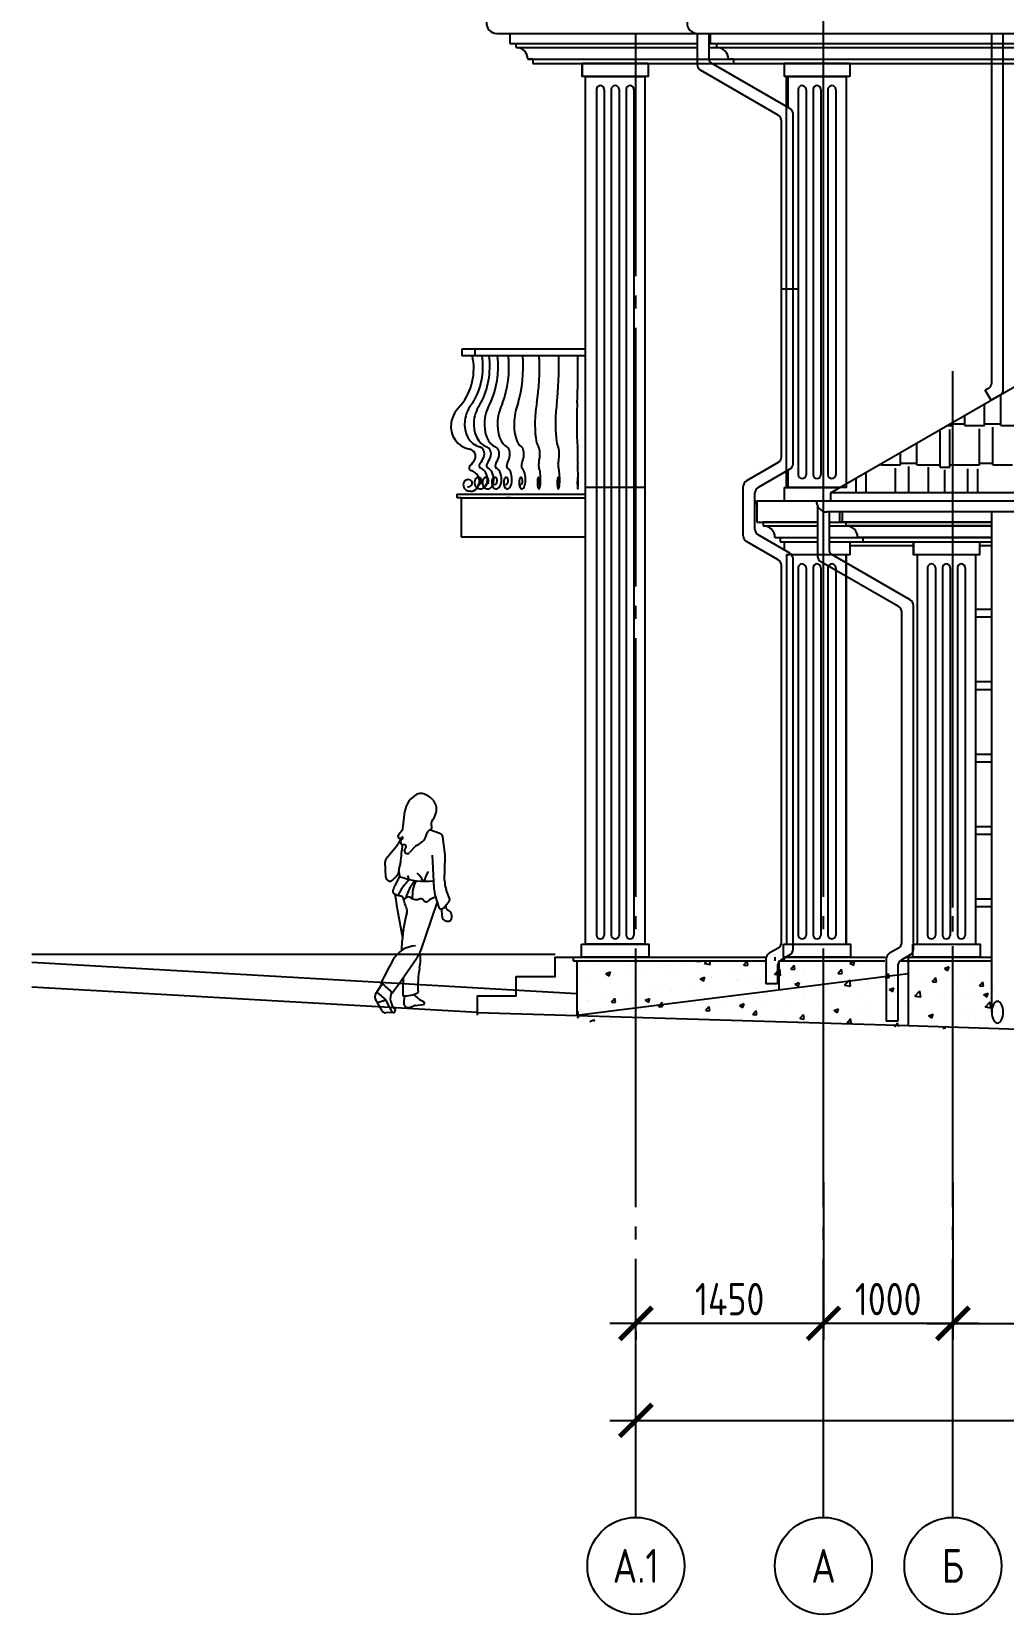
# Model space of a CAD drawing. Extents: x -133165 to 20117, y 15722 to 63536.
# Drawn here: x -14127 to -6618, y 43231 to 55471 of the extents above; entities that cross this region are included whole.
import ezdxf
from ezdxf.enums import TextEntityAlignment as Align

# ---------------------------------------------------------------- set-up
doc = ezdxf.new("R2010")
doc.units = 0
doc.header["$PDMODE"] = 3
doc.linetypes.add('GOST2_303_5', pattern=[24, 20, -1.5, 1, -1.5])
doc.layers.get('0').update_dxf_attribs({"linetype": 'CONTINUOUS'})
doc.layers.get('DEFPOINTS').update_dxf_attribs({"color": 41, "linetype": 'CONTINUOUS'})
for name, color, linetype in [('AXIS', 7, 'GOST2_303_5'), ('DIM', 250, 'CONTINUOUS'), ('WALL', 5, 'CONTINUOUS')]:
    doc.layers.add(name, color=color, linetype=linetype)
doc.styles.add('GOST_2_304', font='CS_Gost2304.shx')
doc.dimstyles.new('SPDS', dxfattribs={"dimscale": 50, "dimtxt": 2.5, "dimasz": 2.5, "dimexe": 1.25, "dimexo": 0.625, "dimtad": 1, "dimdec": 0, "dimrnd": 0.001, "dimdsep": 46, "dimtxsty": 'GOST_2_304', "dimblk": 'ARCHTICK', "dimcen": 2.5, "dimdle": 2, "dimadec": 4, "dimazin": 0, "dimtfac": 0.75, "dimtdec": 0, "dimtmove": 0, "dimatfit": 3, "dimfxl": 1, "dimtolj": 1, "dimarcsym": 0})

# ---------------------------------------------------------------- blocks, each defined once
blk = doc.blocks.new('INSAN06')
for p, q in [((7.46577, 141.95952), (9.21213, 155.65716)), ((6.43005, 135.31293), (3.67983, 130.21479)), ((6.82371, 140.5269), (4.16799, 137.47266)), ((28.84302, 141.45732), (36.05796, 138.88152)), ((40.2516, 122.1048), (38.51307, 135.82701)), ((-5.18427, 119.2185), (2.59929, 128.61261)), ((17.21331, 128.5308), (12.69162, 123.71346)), ((-5.49045, 104.64201), (-6.04962, 116.63028)), ((30.33045, 121.88097), (31.66614, 96.38055)), ((39.90627, 102.0789), (40.35069, 120.15324)), ((5.09652, 105.27219), (1.48959, 98.32509)), ((24.19848, 86.3001), (23.08689, 87.43329)), ((32.82849, 89.5563), (35.0433, 81.9909)), ((39.18321, 81.14067), (43.41681, 86.27094)), ((43.75809, 88.38369), (41.09373, 95.26194)), ((37.37124, 80.27154), (37.73304, 74.9817)), ((6.86043, 48.19608), (7.14285, 55.57275)), ((-13.47813, 14.23737), (-8.44317, 22.33521)), ((-12.41271, 15.95079), (-6.73866, 10.9431)), ((8.63703, 12.8547), (8.30169, 7.48008)), ((-8.45181, 1.35567), (-13.55967, 10.4112)), ((0, 0), (-5.80824, -0.14445)), ((-0.50328, -0.01242), (-4.74741, 8.36757)), ((12.77964, 4.05621), (16.6941, 5.38623)), ((17.26947, 5.51637), (23.24187, 6.21486))]:
    blk.add_line(p, q)
for centre, radius, start, end in [((26.34849, 153.47232), 17.27485, 117.0545, 172.7336), ((21.30894, 163.33974), 6.19489, 78.33672, 117.0545), ((19.58337, 154.98162), 14.7291, 22.51865, 78.33672), ((28.2636, 158.58045), 5.33274, 3.27093, 22.51865), ((33.09255, 146.15154), 3.57885, 141.8182, 205.096), ((18.03141, 157.99563), 15.58156, 321.8182, 3.27093), ((5.34924, 136.44558), 1.56554, 138.9908, 318.54), ((6.97032, 135.0135), 0.5977, 291.5383, 138.54), ((4.78278, 142.30188), 2.70478, 318.9908, 352.7336), ((12.68784, 142.22034), 14.09915, 293.3359, 347.1391), ((29.36277, 138.41334), 3.00478, 108.5349, 167.1391), ((27.62667, 143.59167), 2.45673, 288.535, 25.09605), ((34.79949, 135.3564), 3.74306, 7.221072, 70.35394), ((-4.96098, 134.87661), 9.81815, 320.3568, 331.6536), ((8.04897, 132.28029), 2.34044, 111.5383, 274.994), ((111.05478, 110.71674), 105.4168, 169.4458, 177.1086), ((8.39943, 128.26917), 1.68594, 311.2695, 94.99396), ((11.02194, 125.28081), 2.28999, 131.2695, 316.8126), ((19.53315, 126.35298), 3.18185, 113.3359, 136.8126), ((-2.27313, 116.80632), 3.78061, 140.3568, 182.67), ((15.97455, 110.16594), 11.40646, 157.5563, 184.1395), ((1.2096, 116.2647), 4.56852, 337.5563, 357.1086), ((27.37071, 120.47238), 12.98391, 358.5915, 7.221072), ((-2.37492, 104.78727), 3.11913, 182.67, 311.3848), ((-16.18731, 120.46266), 24.0118, 311.3848, 328.2016), ((18.92673, 89.27199), 19.64726, 152.5623, 165.8775), ((40.18356, 73.4103), 40.25446, 132.807, 154.587), ((2.04687, 109.15776), 2.55764, 328.2016, 4.13948), ((18.61893, 109.07217), 14.04642, 181.2101, 195.6962), ((24.95394, 157.1319), 55.53155, 249.0476, 276.638), ((42.25932, 80.24292), 33.40019, 138.9795, 165.0138), ((55.79631, 117.65088), 46.00279, 194.476, 198.446), ((37.62396, 90.59148), 22.72678, 149.756, 186.339), ((-0.20628, 89.19666), 26.557, 27.90657, 45.01188), ((55.45476, 93.57336), 32.3447, 150.9696, 165.6194), ((57.57183, 101.64447), 17.67056, 178.5915, 201.1734), ((1.62621, 93.62466), 1.80749, 165.8775, 238.6287), ((7.68069, 103.55445), 13.4375, 238.6287, 261.777), ((678.0699, 190.59786), 683.79849, 188.3211, 191.1937), ((5.41728, 87.89337), 2.3865, 26.89006, 81.77706), ((8.75745, 89.58708), 1.35848, 206.8901, 315.6851), ((-4253.20497, -1347.65419), 4496.5476, 18.51152, 18.62803), ((11.90106, 86.51772), 3.03512, 50.77058, 135.6851), ((17.97471, 93.95649), 6.56824, 230.7706, 293.3394), ((21.47283, 85.84947), 2.26135, 44.45366, 113.3394), ((25.6284, 87.70275), 2.00306, 224.4537, 311.4645), ((35.19288, 76.87845), 12.44158, 100.3584, 131.4645), ((61.46982, 97.94169), 29.84453, 182.9982, 196.324), ((41.78358, 87.61878), 2.11767, 320.4703, 21.17346), ((99.50985, 51.22008), 92.46884, 163.7284, 177.397), ((6.16869, 78.4647), 4.76703, 343.7284, 18.51152), ((-9736.79427, 3428.5842), 10327.257, 340.8954, 341.1088), ((37.33857, 82.66293), 2.39185, 196.324, 320.4703), ((42.42078, 75.30246), 4.69856, 183.9145, 281.3575), ((44.388, 82.38888), 3.74052, 171.0632, 243.0596), ((40.29642, 74.33775), 5.29076, 333.8101, 63.05956), ((42.86871, 73.07253), 2.42418, 281.3575, 333.8101), ((18.42237, 30.71979), 20.9547, 92.77408, 150.5509), ((-14.2803, 56.39355), 21.43894, 357.397, 357.8062), ((297.14877, -126.64917), 341.03781, 150.5509, 153.9804), ((-3179.87451, 2278.4571), 3902.6097, 324.553, 325.0337), ((-3.88179, 57.38958), 27.0361, 325.0337, 340.8954), ((-12.56067, 41.18877), 33.75991, 348.8631, 8.806845), ((120.82635, 16.65117), 113.24502, 174.5497, 181.9177), ((91.82025, 20.64042), 72.62438, 168.8631, 184.0751), ((-10.29051, 12.2553), 3.75371, 148.1282, 209.4266), ((-35.37513, -14.87403), 45.93321, 40.80082, 55.44688), ((8.88327, 11.11455), 10.99386, 155.2937, 226.0119), ((8.30601, 37.50705), 24.65442, 268.4632, 296.6891), ((30.79188, 25.64487), 18.58693, 218.2149, 247.1341), ((5.97483, -46.54908), 57.10889, 101.466, 108.3509), ((-5.88168, 2.80557), 2.95088, 209.4266, 271.4258), ((-12.45861, 4.46202), 8.64387, 26.86026, 48.56757), ((-0.04671, 1.86354), 1.86397, 271.4258, 46.01191), ((11.68803, 7.26867), 3.39294, 176.4305, 288.7684), ((17.59482, 2.73537), 2.79986, 96.67241, 108.7685), ((23.10201, 7.40988), 1.20314, 276.6724, 67.1341)]:
    blk.add_arc(centre, radius, start, end)
blk = doc.blocks.new('_ARCHTICK')
at = {"color": 0, "linetype": 'BYBLOCK', "const_width": 0.15}
blk.add_lwpolyline([(-0.5, -0.5), (0.5, 0.5)], dxfattribs=at)
blk = doc.blocks.new('*D30')
at = {"layer": 'DEFPOINTS', "color": 0, "ltscale": 10}
for p in [(-7008, 46636), (-4128, 45481), (-4128, 45481)]:
    blk.add_point(p, dxfattribs=at)
at = {"layer": 'DIM', "color": 0, "ltscale": 10}
for p, q in [((-7008, 46573), (-7008, 45356)), ((-7208, 45481), (-3928, 45481)), ((-4128, 45419), (-4128, 45356))]:
    blk.add_line(p, q, dxfattribs=at)
at = {"layer": 'DIM', "color": 0, "ltscale": 10, "xscale": 250, "yscale": 250, "zscale": 250, "rotation": 180}
blk.add_blockref('_ARCHTICK', (-7008, 45481), dxfattribs=at)
at = {"layer": 'DIM', "color": 0, "ltscale": 10, "xscale": 250, "yscale": 250, "zscale": 250}
blk.add_blockref('_ARCHTICK', (-4128, 45481), dxfattribs=at)
at = {"layer": 'DIM', "color": 0, "ltscale": 10, "insert": (-5568, 45669), "char_height": 250, "attachment_point": 5, "style": 'GOST_2_304'}
blk.add_mtext('\\A1;2880', dxfattribs=at)
blk = doc.blocks.new('*X64')
at = {"linetype": 'CONTINUOUS', "ltscale": 10}
for p, q in [((-8260, 48220), (-8236, 48249)), ((-8228, 48220), (-8234, 48252)), ((-8063, 48282), (-8063, 48282)), ((-7909, 48234), (-7909, 48234)), ((-7887, 48239), (-7887, 48239)), ((-7803, 48268), (-7768, 48282)), ((-7803, 48268), (-7777, 48251)), ((-7777, 48250), (-7767, 48281)), ((-7716, 48259), (-7716, 48259)), ((-7630, 48271), (-7630, 48271)), ((-7349, 48272), (-7349, 48272)), ((-7073, 48227), (-7038, 48241)), ((-7073, 48227), (-7047, 48210)), ((-7047, 48210), (-7037, 48240)), ((-8353, 48215), (-8346, 48222)), ((-8353, 48176), (-8341, 48174)), ((-8341, 48173), (-8346, 48222)), ((-8327, 48134), (-8327, 48134)), ((-8259, 48220), (-8229, 48217)), ((-8238, 48120), (-8238, 48120)), ((-8230, 48104), (-8195, 48118)), ((-8230, 48104), (-8204, 48087)), ((-8204, 48087), (-8194, 48117)), ((-8163, 48191), (-8163, 48191)), ((-8148, 48203), (-8148, 48203)), ((-8056, 48123), (-8056, 48123)), ((-8036, 48217), (-8036, 48217)), ((-7941, 48171), (-7941, 48171)), ((-7896, 48188), (-7871, 48217)), ((-7895, 48188), (-7864, 48185)), ((-7892, 48179), (-7892, 48179)), ((-7863, 48188), (-7869, 48220)), ((-7844, 48096), (-7804, 48137)), ((-7798, 48089), (-7804, 48137)), ((-7785, 48111), (-7785, 48111)), ((-7645, 48221), (-7645, 48221)), ((-7621, 48168), (-7621, 48168)), ((-7532, 48156), (-7507, 48185)), ((-7530, 48156), (-7500, 48153)), ((-7499, 48156), (-7505, 48188)), ((-7402, 48118), (-7402, 48118)), ((-7372, 48140), (-7372, 48140)), ((-7350, 48156), (-7350, 48156)), ((-7210, 48143), (-7210, 48143)), ((-7167, 48124), (-7143, 48153)), ((-7166, 48124), (-7135, 48121)), ((-7135, 48124), (-7141, 48156)), ((-7112, 48176), (-7112, 48176)), ((-7078, 48145), (-7078, 48145)), ((-6889, 48186), (-6889, 48186)), ((-6859, 48145), (-6859, 48145)), ((-6855, 48209), (-6855, 48209)), ((-6807, 48133), (-6807, 48133)), ((-6803, 48092), (-6778, 48121)), ((-6770, 48092), (-6776, 48124)), ((-6762, 48202), (-6762, 48202)), ((-8169, 48017), (-8169, 48017)), ((-8154, 48034), (-8154, 48034)), ((-8042, 48034), (-8042, 48034)), ((-7893, 48070), (-7893, 48070)), ((-7850, 48059), (-7850, 48059)), ((-7844, 48097), (-7798, 48090)), ((-7747, 47993), (-7747, 47993)), ((-7636, 48102), (-7636, 48102)), ((-7529, 48101), (-7529, 48101)), ((-7514, 48100), (-7514, 48100)), ((-7500, 48063), (-7465, 48077)), ((-7499, 48063), (-7474, 48046)), ((-7474, 48046), (-7464, 48077)), ((-7451, 48044), (-7451, 48044)), ((-7301, 48012), (-7262, 48053)), ((-7301, 48013), (-7256, 48006)), ((-7256, 48005), (-7262, 48053)), ((-7242, 48088), (-7242, 48088)), ((-7155, 48094), (-7155, 48094)), ((-7118, 48007), (-7118, 48007)), ((-7022, 47985), (-7022, 47985)), ((-6971, 48077), (-6971, 48077)), ((-6895, 48002), (-6895, 48002)), ((-6861, 48039), (-6861, 48039)), ((-6801, 48092), (-6771, 48090)), ((-6770, 48023), (-6735, 48036)), ((-6769, 48022), (-6744, 48005)), ((-6744, 48005), (-6734, 48036)), ((-6703, 48027), (-6703, 48027)), ((-6700, 48065), (-6700, 48065)), ((-8340, 47891), (-8340, 47891)), ((-8264, 47933), (-8264, 47933)), ((-8190, 47838), (-8165, 47867)), ((-8157, 47838), (-8163, 47870)), ((-8160, 47865), (-8160, 47865)), ((-8044, 47942), (-8044, 47942)), ((-7993, 47921), (-7993, 47921)), ((-7984, 47859), (-7984, 47859)), ((-7927, 47900), (-7891, 47913)), ((-7926, 47899), (-7901, 47882)), ((-7901, 47882), (-7891, 47913)), ((-7899, 47901), (-7899, 47901)), ((-7722, 47910), (-7722, 47910)), ((-7663, 47901), (-7663, 47901)), ((-7642, 47933), (-7642, 47933)), ((-7536, 47918), (-7536, 47918)), ((-7451, 47898), (-7451, 47898)), ((-7379, 47971), (-7379, 47971)), ((-7343, 47943), (-7343, 47943)), ((-7197, 47859), (-7161, 47873)), ((-7196, 47859), (-7171, 47842)), ((-7179, 47887), (-7179, 47887)), ((-7171, 47841), (-7161, 47872)), ((-6908, 47875), (-6908, 47875)), ((-6867, 47870), (-6867, 47870)), ((-6759, 47928), (-6720, 47969)), ((-6759, 47929), (-6714, 47922)), ((-6714, 47921), (-6720, 47969)), ((-6637, 47864), (-6637, 47864)), ((-8303, 47817), (-8303, 47817)), ((-8188, 47838), (-8158, 47835)), ((-8176, 47833), (-8176, 47833)), ((-7825, 47806), (-7801, 47835)), ((-7824, 47806), (-7794, 47803)), ((-7793, 47806), (-7799, 47838)), ((-7460, 47775), (-7437, 47803)), ((-7429, 47774), (-7435, 47806)), ((-7385, 47802), (-7385, 47802)), ((-7176, 47791), (-7176, 47791)), ((-7156, 47785), (-7156, 47785)), ((-7124, 47838), (-7124, 47838)), ((-7083, 47758), (-7072, 47771)), ((-7067, 47758), (-7070, 47774)), ((-7029, 47802), (-7029, 47802)), ((-6880, 47842), (-6880, 47842)), ((-6836, 47827), (-6836, 47827)), ((-6706, 47742), (-6706, 47742))]:
    blk.add_line(p, q, dxfattribs=at)
blk = doc.blocks.new('*X65')
at = {"linetype": 'CONTINUOUS', "ltscale": 10}
for p, q in [((-9820, 48280), (-9820, 48280)), ((-9790, 48260), (-9790, 48260)), ((-9519, 48248), (-9519, 48248)), ((-9248, 48237), (-9248, 48237)), ((-9186, 48228), (-9186, 48228)), ((-9183, 48249), (-9183, 48249)), ((-9056, 48266), (-9056, 48266)), ((-8989, 48284), (-8988, 48285)), ((-8988, 48283), (-8957, 48281)), ((-8957, 48284), (-8957, 48285)), ((-8928, 48264), (-8908, 48285)), ((-8928, 48265), (-8883, 48258)), ((-8923, 48266), (-8923, 48266)), ((-8883, 48257), (-8886, 48285)), ((-8625, 48252), (-8600, 48281)), ((-8623, 48252), (-8593, 48249)), ((-8592, 48252), (-8598, 48284)), ((-8359, 48231), (-8359, 48231)), ((-9823, 48165), (-9823, 48165)), ((-9704, 48159), (-9704, 48159)), ((-9696, 48181), (-9696, 48181)), ((-9690, 48186), (-9655, 48199)), ((-9690, 48185), (-9664, 48168)), ((-9683, 48191), (-9683, 48191)), ((-9664, 48168), (-9654, 48199)), ((-9504, 48207), (-9504, 48207)), ((-9443, 48195), (-9443, 48195)), ((-9412, 48180), (-9412, 48180)), ((-9141, 48168), (-9141, 48168)), ((-8977, 48225), (-8977, 48225)), ((-8960, 48145), (-8925, 48158)), ((-8960, 48145), (-8934, 48128)), ((-8952, 48130), (-8952, 48130)), ((-8934, 48127), (-8924, 48158)), ((-8870, 48157), (-8870, 48157)), ((-8705, 48214), (-8705, 48214)), ((-8676, 48133), (-8676, 48133)), ((-8668, 48132), (-8668, 48132)), ((-8656, 48180), (-8656, 48180)), ((-8598, 48145), (-8598, 48145)), ((-8549, 48150), (-8549, 48150)), ((-8434, 48202), (-8434, 48202)), ((-8411, 48165), (-8411, 48165)), ((-8386, 48180), (-8353, 48215)), ((-8386, 48181), (-8353, 48176)), ((-8357, 48175), (-8357, 48175)), ((-9891, 48001), (-9891, 48001)), ((-9830, 47981), (-9830, 47981)), ((-9710, 47990), (-9710, 47990)), ((-9647, 47965), (-9623, 47994)), ((-9637, 48006), (-9637, 48006)), ((-9615, 47965), (-9621, 47997)), ((-9620, 47990), (-9620, 47990)), ((-9544, 48028), (-9544, 48028)), ((-9449, 48026), (-9449, 48026)), ((-9387, 47981), (-9352, 47995)), ((-9386, 47981), (-9361, 47964)), ((-9361, 47963), (-9351, 47994)), ((-9317, 48049), (-9317, 48049)), ((-9248, 48079), (-9248, 48079)), ((-9193, 48059), (-9193, 48059)), ((-9189, 48065), (-9189, 48065)), ((-8997, 48091), (-8997, 48091)), ((-8929, 48097), (-8929, 48097)), ((-8830, 48018), (-8830, 48018)), ((-8534, 48069), (-8534, 48069)), ((-8418, 47996), (-8418, 47996)), ((-9913, 47887), (-9905, 47895)), ((-9900, 47847), (-9905, 47895)), ((-9841, 47977), (-9841, 47977)), ((-9719, 47865), (-9719, 47865)), ((-9646, 47965), (-9616, 47962)), ((-9423, 47916), (-9423, 47916)), ((-9349, 47978), (-9349, 47978)), ((-9323, 47865), (-9323, 47865)), ((-9283, 47933), (-9258, 47962)), ((-9282, 47933), (-9251, 47931)), ((-9250, 47933), (-9256, 47965)), ((-9199, 47889), (-9199, 47889)), ((-9131, 47890), (-9131, 47890)), ((-9126, 47967), (-9126, 47967)), ((-9078, 47967), (-9078, 47967)), ((-8935, 47927), (-8935, 47927)), ((-8919, 47901), (-8894, 47931)), ((-8917, 47901), (-8887, 47899)), ((-8886, 47902), (-8892, 47933)), ((-8810, 47933), (-8810, 47933)), ((-8807, 47955), (-8807, 47955)), ((-8683, 47949), (-8683, 47949)), ((-8674, 47963), (-8674, 47963)), ((-8657, 47940), (-8622, 47954)), ((-8656, 47940), (-8631, 47923)), ((-8631, 47923), (-8621, 47953)), ((-8554, 47870), (-8530, 47899)), ((-8553, 47869), (-8522, 47867)), ((-8535, 47944), (-8535, 47944)), ((-8522, 47870), (-8528, 47902)), ((-8490, 47975), (-8490, 47975)), ((-9913, 47849), (-9900, 47847)), ((-9814, 47817), (-9778, 47831)), ((-9813, 47817), (-9810, 47815)), ((-9783, 47815), (-9778, 47830)), ((-9716, 47821), (-9716, 47821)), ((-9455, 47857), (-9455, 47857)), ((-9450, 47848), (-9450, 47848)), ((-8636, 47840), (-8636, 47840)), ((-8424, 47827), (-8424, 47827))]:
    blk.add_line(p, q, dxfattribs=at)
blk = doc.blocks.new('*D36')
at = {"layer": 'DEFPOINTS', "color": 0, "ltscale": 10}
for p in [(-8008, 46636), (-8008, 45481), (-7008, 45481)]:
    blk.add_point(p, dxfattribs=at)
at = {"layer": 'DIM', "color": 0, "ltscale": 10}
for p, q in [((-8008, 46573), (-8008, 45356)), ((-7008, 45544), (-7008, 45606)), ((-6808, 45481), (-8208, 45481))]:
    blk.add_line(p, q, dxfattribs=at)
at = {"layer": 'DIM', "color": 0, "ltscale": 10, "xscale": 250, "yscale": 250, "zscale": 250, "rotation": 180}
blk.add_blockref('_ARCHTICK', (-8008, 45481), dxfattribs=at)
at = {"layer": 'DIM', "color": 0, "ltscale": 10, "xscale": 250, "yscale": 250, "zscale": 250}
blk.add_blockref('_ARCHTICK', (-7008, 45481), dxfattribs=at)
at = {"layer": 'DIM', "color": 0, "ltscale": 10, "insert": (-7508, 45669), "char_height": 250, "attachment_point": 5, "style": 'GOST_2_304'}
blk.add_mtext('\\A1;1000', dxfattribs=at)
blk = doc.blocks.new('*D41')
at = {"layer": 'DEFPOINTS', "color": 0, "ltscale": 10}
for p in [(-9458, 44731), (8002, 44731), (8002, 43981)]:
    blk.add_point(p, dxfattribs=at)
at = {"layer": 'DIM', "color": 0, "ltscale": 10}
for p, q in [((-9458, 44794), (-9458, 44856)), ((8002, 44044), (8002, 44856)), ((-9658, 44731), (8202, 44731))]:
    blk.add_line(p, q, dxfattribs=at)
at = {"layer": 'DIM', "color": 0, "ltscale": 10, "xscale": 250, "yscale": 250, "zscale": 250, "rotation": 180}
blk.add_blockref('_ARCHTICK', (-9458, 44731), dxfattribs=at)
at = {"layer": 'DIM', "color": 0, "ltscale": 10, "xscale": 250, "yscale": 250, "zscale": 250}
blk.add_blockref('_ARCHTICK', (8002, 44731), dxfattribs=at)
at = {"layer": 'DIM', "color": 0, "ltscale": 10, "insert": (-728, 44919), "char_height": 250, "attachment_point": 5, "style": 'GOST_2_304'}
blk.add_mtext('\\A1;17460', dxfattribs=at)
blk = doc.blocks.new('*D53')
at = {"layer": 'DEFPOINTS', "color": 0, "ltscale": 10}
for p in [(-9458, 45481), (-9458, 45481), (-8008, 45481)]:
    blk.add_point(p, dxfattribs=at)
at = {"layer": 'DIM', "color": 0, "ltscale": 10}
for p, q in [((-8008, 45544), (-8008, 45606)), ((-7808, 45481), (-9658, 45481)), ((-9458, 45419), (-9458, 45356))]:
    blk.add_line(p, q, dxfattribs=at)
at = {"layer": 'DIM', "color": 0, "ltscale": 10, "xscale": 250, "yscale": 250, "zscale": 250, "rotation": 180}
blk.add_blockref('_ARCHTICK', (-9458, 45481), dxfattribs=at)
at = {"layer": 'DIM', "color": 0, "ltscale": 10, "xscale": 250, "yscale": 250, "zscale": 250}
blk.add_blockref('_ARCHTICK', (-8008, 45481), dxfattribs=at)
at = {"layer": 'DIM', "color": 0, "ltscale": 10, "insert": (-8733, 45669), "char_height": 250, "attachment_point": 5, "style": 'GOST_2_304'}
blk.add_mtext('\\A1;1450', dxfattribs=at)
blk = doc.blocks.new('*X245')
at = {"linetype": 'CONTINUOUS', "ltscale": 10}
for p, q in [((-6637, 52426), (-6637, 52665)), ((-6764, 52426), (-6764, 52592)), ((-7107, 52102), (-7107, 52394)), ((-7052, 52426), (-7018, 52426)), ((-7031, 52102), (-7031, 52394)), ((-7018, 52426), (-7018, 52445)), ((-7018, 52438), (-7008, 52438)), ((-7008, 52438), (-6916, 52438)), ((-6916, 52426), (-6916, 52504)), ((-6916, 52426), (-6764, 52426)), ((-6802, 52121), (-6802, 52400)), ((-6764, 52438), (-6637, 52438)), ((-6700, 52121), (-6700, 52413)), ((-6637, 52426), (-6459, 52426)), ((-7285, 52121), (-7285, 52291)), ((-7412, 52121), (-7412, 52218)), ((-7754, 51905), (-7754, 52020)), ((-7678, 51905), (-7678, 52064)), ((-7564, 52121), (-7564, 52130)), ((-7564, 52121), (-7412, 52121)), ((-7450, 51905), (-7450, 52095)), ((-7412, 52133), (-7285, 52133)), ((-7348, 51905), (-7348, 52108)), ((-7285, 52121), (-7107, 52121)), ((-7196, 51905), (-7196, 52102)), ((-7107, 52102), (-7031, 52102)), ((-7069, 51905), (-7069, 52083)), ((-7031, 52121), (-7008, 52121)), ((-7008, 52121), (-6802, 52121)), ((-6891, 51905), (-6891, 52089)), ((-6815, 51905), (-6815, 52089)), ((-6802, 52133), (-6700, 52133)), ((-6700, 52121), (-6548, 52121)), ((-7932, 51905), (-7932, 51917))]:
    blk.add_line(p, q, dxfattribs=at)

msp = doc.modelspace()

# ---------------------------------------------------------------- linework, layer by layer
at = {"ltscale": 10}
for p, q in [((-10532.9, 55456.7), (-10432.8, 55456.7)), ((-10432.8, 55456.7), (-8882.8, 55456.7)), ((-10432.8, 55456.7), (-10432.8, 55378.2)), ((-8982.9, 55456.7), (-8982.9, 55215.8)), ((-8892.9, 55462.4), (-8892.9, 55256.2)), ((-8882.8, 55456.7), (-8882.8, 55378.2)), ((-8882.8, 55456.7), (10192.9, 55456.7)), ((-6707.8, 52751.7), (-6707.8, 55456.7)), ((-6617.8, 52704), (-6617.8, 55456.7)), ((-10432.8, 55378.2), (-10382.8, 55378.2)), ((-10382.8, 55378.2), (-8982.9, 55378.2)), ((-10382.8, 55348.2), (-10382.8, 55378.2)), ((-10382.7, 55348.2), (-8982.9, 55348.2)), ((-8892.9, 55378.2), (-8832.8, 55378.2)), ((-8892.9, 55348.2), (3596.9, 55348.2)), ((-8832.8, 55348.2), (-8832.8, 55378.2)), ((-8832.8, 55378.2), (3596.9, 55378.2)), ((-10292.8, 55258.2), (-10252.8, 55258.2)), ((-10252.8, 55258.2), (-10292.8, 55258.2)), ((-10252.8, 55258.2), (3596.9, 55258.2)), ((-10252.8, 55258.2), (-10252.8, 55224.2)), ((-10252.8, 55258.2), (-10252.8, 55258.2)), ((-10252.8, 55224.2), (3596.9, 55224.2)), ((-9872.8, 55224.2), (-9872.8, 55124.2)), ((-9362.8, 55224.2), (-9872.8, 55224.2)), ((-9362.8, 55224.2), (-9362.8, 55124.2)), ((-8267.2, 54877.7), (-8877.9, 55230.3)), ((-8742.8, 55258.2), (-8702.8, 55258.2)), ((-8702.8, 55258.2), (-8742.8, 55258.2)), ((-8702.8, 55258.2), (-8702.8, 55224.2)), ((-8702.8, 55258.2), (-8702.8, 55258.2)), ((-8312.8, 55224.2), (-8312.8, 55124.2)), ((-7802.8, 55224.2), (-8312.8, 55224.2)), ((-7802.8, 55224.2), (-7802.8, 55124.2)), ((-9362.8, 55124.2), (-9872.8, 55124.2)), ((-8357.2, 54825.7), (-8957.9, 55172.5)), ((-7802.8, 55124.2), (-8312.8, 55124.2)), ((-8282.8, 55124.2), (-8282.8, 54886.7)), ((-7832.8, 55124.2), (-7832.8, 51974.6)), ((-9762.8, 55024.2), (-9762.8, 48484.6)), ((-9702.8, 55024.2), (-9702.8, 48484.6)), ((-9647.8, 55024.2), (-9647.8, 48484.6)), ((-9587.8, 55024.2), (-9587.8, 48484.6)), ((-9532.8, 55024.2), (-9532.8, 48484.6)), ((-9472.8, 55024.2), (-9472.8, 48484.6)), ((-8202.8, 55024.2), (-8202.8, 52044.6)), ((-8142.8, 55024.2), (-8142.8, 52044.6)), ((-8087.8, 55024.2), (-8087.8, 52044.6)), ((-8027.8, 55024.2), (-8027.8, 52044.6)), ((-7972.8, 55024.2), (-7972.8, 52044.6)), ((-7912.8, 55024.2), (-7912.8, 52044.6)), ((-8332.2, 52181.7), (-8332.2, 54782.4)), ((-8242.2, 52129.7), (-8242.2, 54834.4)), ((-8332.2, 53482.1), (-8212.2, 53482.1)), ((-9842.8, 53014.6), (-10802.8, 53014.6)), ((-10802.8, 53014.6), (-10802.8, 52964.6)), ((-10702.8, 53014.6), (-10702.8, 52964.6)), ((-9842.8, 52964.6), (-10802.8, 52964.6)), ((-7953.4, 51905), (-6395.1, 52804.6)), ((-6732.8, 52712.6), (-6757.8, 52698.2)), ((-6712.8, 52620.3), (-6757.8, 52698.2)), ((-6642.8, 52660.7), (-6712.8, 52620.3)), ((-6617.8, 52623.2), (-6617.8, 52623.2)), ((-6617.8, 52623.2), (-6617.8, 52623.2)), ((-8357.2, 52138.4), (-8602.6, 51996.7)), ((-8267.2, 52086.4), (-8512.6, 51944.8)), ((-8282.8, 52077.5), (-8282.8, 51944.6)), ((-8627.6, 51570.8), (-8627.6, 51953.4)), ((-8627.6, 51570.8), (-8627.6, 51953.4)), ((-8537.6, 51622.8), (-8537.6, 51901.5)), ((-8312.8, 51944.6), (-7884.7, 51944.6)), ((-8312.8, 51944.6), (-8312.8, 51844.6)), ((-8282.8, 51944.6), (-7884.7, 51944.6)), ((-7953.4, 51905), (-7953.4, 51843.6)), ((817.9, 51905), (-7953.4, 51905)), ((-10837.8, 51894.6), (-9842.8, 51894.9)), ((-10837.8, 51864.6), (-10837.8, 51894.6)), ((-10807.8, 51864.6), (-10837.8, 51864.6)), ((-10807.8, 51864.9), (-9842.8, 51864.9)), ((-10807.8, 51864.6), (-10807.8, 51564.6)), ((-10427.8, 51864.9), (-10457.8, 51864.9)), ((-8522.8, 51844.6), (-8522.8, 51678.6)), ((-8522.8, 51814.6), (-8522.8, 51844.6)), ((-8522.8, 51844.6), (-8522.8, 51679.6)), ((-8522.8, 51843.6), (817.9, 51843.6)), ((-8061.4, 51843.6), (925.8, 51843.6)), ((-8053.4, 51800.8), (-8053.4, 51415)), ((-8522.8, 51678.6), (-8053.4, 51678.6)), ((-8522.8, 51678.6), (-8472.8, 51678.6)), ((-8522.8, 51678.6), (-8472.8, 51678.6)), ((-8472.8, 51678.6), (-8472.8, 51648.6)), ((-8472.8, 51678.6), (-8472.8, 51648.6)), ((-8053.4, 51678.6), (-8472.8, 51678.6)), ((847.3, 51757.1), (-7982.9, 51757.1)), ((-7963.4, 51758.1), (-7963.4, 51455.4)), ((-7963.4, 51678.6), (-6707.8, 51678.6)), ((-7882.8, 51757.1), (-7882.8, 51678.6)), ((-7882.8, 51678.6), (-7832.8, 51678.6)), ((-6707.8, 51678.6), (-7882.8, 51678.6)), ((-7882.8, 51678.6), (-6707.8, 51678.6)), ((-6707.8, 51678.6), (-7882.8, 51678.6)), ((-7862.8, 51757.1), (-7862.8, 51678.6)), ((-7832.8, 51648.6), (-7832.8, 51678.6)), ((-6707.8, 47888), (-6707.8, 51757.1)), ((-10807.8, 51564.6), (-9842.8, 51564.6)), ((-8267.2, 51437.8), (-8512.6, 51579.5)), ((-8472.8, 51648.6), (-8053.4, 51648.6)), ((-8472.8, 51648.6), (-8472.8, 51648.6)), ((-8472.8, 51648.6), (-8472.8, 51648.6)), ((-8382.8, 51558.6), (-8053.4, 51558.6)), ((-8382.8, 51558.6), (-8342.8, 51558.6)), ((-8382.8, 51558.6), (-8342.8, 51558.6)), ((-8342.8, 51558.6), (-8342.8, 51524.6)), ((-8342.8, 51558.6), (-8342.8, 51524.6)), ((-7963.4, 51648.6), (-6707.8, 51648.6)), ((-7963.4, 51558.6), (-6707.8, 51558.6)), ((-6707.8, 51648.6), (-7832.8, 51648.6)), ((-7742.8, 51558.6), (-7702.8, 51558.6)), ((-7702.8, 51558.6), (-7742.8, 51558.6)), ((-6707.8, 51558.6), (-7742.8, 51558.6)), ((-7702.8, 51558.6), (-7702.8, 51524.6)), ((-7702.8, 51558.6), (-7702.8, 51558.6)), ((-8357.2, 51385.9), (-8602.6, 51527.5)), ((-8342.8, 51524.6), (-8053.4, 51524.6)), ((-8342.8, 51524.6), (-8302.8, 51524.6)), ((-8312.8, 51524.6), (-8312.8, 51464.1)), ((-8312.8, 51524.6), (-8312.8, 51464.1)), ((-8292.8, 51424.6), (-8292.8, 48414.6)), ((-8053.4, 51424.6), (-8252.3, 51424.6)), ((-7963.4, 51524.6), (-7702.8, 51524.6)), ((-7337.8, 51076.9), (-7948.4, 51429.4)), ((-7802.8, 51424.6), (-7940.1, 51424.6)), ((-7832.8, 51424.6), (-7832.8, 48414.6)), ((-7802.8, 51524.6), (-7802.8, 51424.6)), ((-7312.8, 51494.6), (-7802.8, 51494.6)), ((-7702.8, 51524.6), (-6707.8, 51524.6)), ((-7312.8, 51524.6), (-7312.8, 51424.6)), ((-6802.8, 51424.6), (-7312.8, 51424.6)), ((-7282.8, 51424.6), (-7282.8, 48414.6)), ((-6832.8, 51424.6), (-6832.8, 48414.6)), ((-6802.8, 51524.6), (-6802.8, 51424.6)), ((-6707.8, 51494.6), (-6802.8, 51494.6)), ((-8332.2, 48427.2), (-8332.2, 51342.5)), ((-8242.2, 48375.2), (-8242.2, 51394.5)), ((-8202.8, 51324.6), (-8202.8, 48484.6)), ((-8142.8, 51324.6), (-8142.8, 48484.6)), ((-8087.8, 51324.6), (-8087.8, 48484.6)), ((-7427.8, 51024.9), (-8028.4, 51371.7)), ((-8027.8, 51324.6), (-8027.8, 48484.6)), ((-7972.8, 51324.6), (-7972.8, 48484.6)), ((-7912.8, 51324.6), (-7912.8, 48484.6)), ((-7202.8, 51324.6), (-7202.8, 48484.6)), ((-7142.8, 51324.6), (-7142.8, 48484.6)), ((-7087.8, 51324.6), (-7087.8, 48484.6)), ((-7027.8, 51324.6), (-7027.8, 48484.6)), ((-6972.8, 51324.6), (-6972.8, 48484.6)), ((-6912.8, 51324.6), (-6912.8, 48484.6)), ((-7402.8, 48427.2), (-7402.8, 50981.6)), ((-7312.8, 48375.6), (-7312.8, 51033.6)), ((-6832.8, 51004.6), (-6707.8, 51004.6)), ((-6832.8, 50944.6), (-6707.8, 50944.6)), ((-6832.8, 50444.6), (-6707.8, 50444.6)), ((-6832.8, 50384.6), (-6707.8, 50384.6)), ((-6832.8, 49884.6), (-6707.8, 49884.6)), ((-6832.8, 49824.6), (-6707.8, 49824.6)), ((-6832.8, 49324.6), (-6707.8, 49324.6)), ((-6832.8, 49264.6), (-6707.8, 49264.6)), ((-6832.8, 48764.6), (-6707.8, 48764.6)), ((-6832.8, 48704.6), (-6707.8, 48704.6)), ((-9842.8, 48414.6), (-9392.8, 48414.6)), ((-8357.2, 48383.8), (-8427.2, 48343.4)), ((-8357.2, 48383.8), (-8427.2, 48343.4)), ((-7427.8, 48383.8), (-7497.8, 48343.4)), ((-10082.7, 48334.6), (-14127.4, 48334.6)), ((-9912.8, 48030.4), (-14127.4, 48272.6)), ((-9942.8, 48314.6), (-8450.1, 48314.6)), ((-9942.8, 48314.6), (-9942.8, 48284.6)), ((-9942.8, 48284.6), (-8452.2, 48284.6)), ((-9912.8, 48284.6), (-9912.8, 47861.5)), ((-8452.2, 48300.1), (-8452.2, 48107.6)), ((-8452.2, 48300.1), (-8452.2, 48107.6)), ((-8382.8, 48314.6), (-8382.8, 48284.6)), ((-8362.2, 48248.2), (-8362.2, 48107.6)), ((-8362.2, 48248.2), (-8362.2, 48107.6)), ((-8352.8, 48284.6), (-8352.8, 48058.4)), ((-8352.8, 48284.6), (-7532.7, 48284.6)), ((-8267.2, 48331.9), (-8337.2, 48291.5)), ((-8267.2, 48331.9), (-8337.2, 48291.5)), ((-8312.2, 48314.6), (-8312.2, 48284.6)), ((-8297.1, 48314.6), (-7529.7, 48314.6)), ((-7522.8, 48300.1), (-7522.8, 47817.6)), ((-7432.8, 48248.2), (-7432.8, 47817.6)), ((-7417, 48284.6), (-6707.8, 48284.6)), ((-7337.8, 48331.9), (-7407.8, 48291.5)), ((-7367.6, 48314.6), (-6707.8, 48314.6)), ((-7352.8, 48314.6), (-7352.8, 47784.6)), ((-7352.8, 48184.6), (-9912.8, 47861.5)), ((-8362.2, 48107.6), (-8452.2, 48107.6)), ((-7432.8, 47817.6), (-7522.8, 47817.6))]:
    msp.add_line(p, q, dxfattribs=at)
for points in [[(-9872.8, 55224.2), (-9362.8, 55224.2), (-9362.8, 55124.2), (-9872.8, 55124.2)], [(-9847.8, 55124.2), (-9387.8, 55124.2), (-9387.8, 48414.6), (-9847.8, 48414.6)], [(-9847.8, 55124.2), (-9387.8, 55124.2), (-9387.8, 51944.6), (-9847.8, 51944.6)], [(-8292.8, 55124.2), (-7832.8, 55124.2), (-7832.8, 51944.6), (-8292.8, 51944.6)], [(-7832.8, 51424.6), (-8292.8, 51424.6), (-8292.8, 48414.6), (-7832.8, 48414.6)], [(-7312.8, 51524.6), (-6802.8, 51524.6), (-6802.8, 51424.6), (-7312.8, 51424.6)], [(-9877.8, 48414.6), (-9357.8, 48414.6), (-9357.8, 48314.6), (-9877.8, 48314.6)], [(-8317.8, 48414.6), (-7797.8, 48414.6), (-7797.8, 48314.6), (-8317.8, 48314.6)], [(-7317.8, 48414.6), (-6797.8, 48414.6), (-6797.8, 48314.6), (-7317.8, 48314.6)]]:
    msp.add_lwpolyline(points, close=True, dxfattribs=at)
msp.add_lwpolyline([(-10682.7, 47864.6), (-10682.7, 48014.6), (-10382.7, 48014.6), (-10382.7, 48164.6), (-10082.7, 48164.6), (-10082.7, 48314.6), (-9842.8, 48314.6)], dxfattribs=at)
for centre, radius, start, end in [((-10532.9, 55535.5), 78.9, 174.43397, 270), ((-8982.9, 55535.5), 78.9, 174.43397, 270), ((-10382.8, 55258.2), 90, 0, 90), ((-8832.8, 55258.2), 90, 0, 90), ((-8932.9, 55215.8), 50, 180, 240), ((-8862.9, 55256.2), 30, 180, 240), ((-9732.8, 55024.2), 30, 0, 180), ((-9617.8, 55024.2), 30, 0, 180), ((-9502.8, 55024.2), 30, 0, 180), ((-8172.8, 55024.2), 30, 0, 180), ((-8057.8, 55024.2), 30, 0, 180), ((-7942.8, 55024.2), 30, 0, 180), ((-8292.2, 54834.4), 50, 0, 60), ((-8382.2, 54782.4), 50, 0, 60), ((-11166.9, 52865.7), 456.3, 321.57679, 12.52174), ((-6757.8, 52755.9), 50, 300, 0), ((-6667.8, 52704), 50, 300, 0), ((-10644.1, 52399.5), 246.3, 132.15154, 169.44032), ((-10709, 52418.3), 179.2, 171.54089, 259.10174), ((-10753.4, 52186.3), 57, 335.34775, 79.35669), ((-10948.2, 52313.6), 289.2, 316.12797, 328.51791), ((-8382.2, 52181.7), 50, 300, 0), ((-10726.1, 52097.3), 20.9, 130.65955, 248.70608), ((-10756.6, 51990.3), 90.4, 347.07952, 75.29572), ((-8292.2, 52129.7), 50, 300, 0), ((-8172.8, 52044.6), 30, 180, 0), ((-8057.8, 52044.6), 30, 180, 0), ((-7942.8, 52044.6), 30, 180, 0), ((-10744.7, 51965.6), 46.7, 137.69719, 237.62224), ((-10753.8, 51968.9), 37.9, 61.81355, 132.15183), ((-10735.7, 51986.2), 69.1, 240.52291, 346.53142), ((-10750.1, 51979.1), 27.2, 243.66896, 58.54839), ((-8577.6, 51953.4), 50, 120, 180), ((-8487.6, 51901.5), 50, 120, 180), ((-7982.9, 51836), 78.9, 174.43397, 270), ((-8577.6, 51570.8), 50, 180, 240), ((-8487.6, 51622.8), 50, 180, 240), ((-8472.8, 51558.6), 90, 0, 90), ((-7832.8, 51558.6), 90, 0, 90), ((-8292.2, 51394.5), 50, 0, 60), ((-8003.4, 51415), 50, 180, 240), ((-7933.4, 51455.4), 30, 180, 240), ((-8382.2, 51342.5), 50, 0, 60), ((-8172.8, 51324.6), 30, 0, 180), ((-8057.8, 51324.6), 30, 0, 180), ((-7942.8, 51324.6), 30, 0, 180), ((-7172.8, 51324.6), 30, 0, 180), ((-7057.8, 51324.6), 30, 0, 180), ((-6942.8, 51324.6), 30, 0, 180), ((-7362.8, 51033.6), 50, 0, 60), ((-7452.8, 50981.6), 50, 0, 60), ((-9732.8, 48484.6), 30, 180, 0), ((-9617.8, 48484.6), 30, 180, 0), ((-9502.8, 48484.6), 30, 180, 0), ((-8172.8, 48484.6), 30, 180, 0), ((-8057.8, 48484.6), 30, 180, 0), ((-7942.8, 48484.6), 30, 180, 0), ((-7172.7, 48484.6), 30, 180, 0), ((-7057.7, 48484.6), 30, 180, 0), ((-6942.7, 48484.6), 30, 180, 0), ((-8382.2, 48427.2), 50, 300, 0), ((-8382.2, 48427.2), 50, 300, 0), ((-8292.2, 48375.2), 50, 300, 0), ((-8292.2, 48375.2), 50, 300, 0), ((-7452.8, 48427.2), 50, 300, 0), ((-7362.8, 48375.2), 50, 300, 0), ((-8402.2, 48300.1), 50, 120, 180), ((-8402.2, 48300.1), 50, 120, 180), ((-8312.2, 48248.2), 50, 120, 180), ((-8312.2, 48248.2), 50, 120, 180), ((-7472.8, 48300.1), 50, 120, 180), ((-7382.8, 48248.2), 50, 120, 180)]:
    msp.add_arc(centre, radius, start, end, dxfattribs=at)
for centre, major_axis, ratio, start_param, end_param in [((-11004.7, 52883.3, -3.4), (0, 456.3), 0.8, 4.0417775, 4.8915772), ((-10906.2, 52883.3, -3.4), (0, 456.3), 0.7, 4.0417775, 4.8915772), ((-10796.2, 52883.3, -3.4), (0, 456.3), 0.6, 4.0417775, 4.8915772), ((-10666.4, 52883.3, -3.4), (0, 456.3), 0.5, 4.0417775, 4.8915772), ((-10510.9, 52883.3, -3.4), (0, 456.3), 0.4, 4.0417775, 4.8915772), ((-10293.9, 52883.3, -3.4), (0, 456.3), 0.2, 4.0417775, 4.8915772), ((-10122.4, 52883.3, -3.4), (0, 456.3), 0.1524, 4.0417775, 4.8915772), ((-9929.2, 52883.3, -3.4), (0, 456.3), 0.0508, 4.0417775, 4.8915772), ((-10586.4, 52417.1, -3.4), (0, 246.3), 0.8, 0.7356831, 1.3864952), ((-10540.2, 52417.1, -3.4), (0, 246.3), 0.7, 0.7356831, 1.3864952), ((-10482.5, 52417.1, -3.4), (0, 246.3), 0.6, 0.7356831, 1.3864952), ((-10405, 52417.1, -3.4), (0, 246.3), 0.5, 0.7356831, 1.3864952), ((-10301.8, 52417.1, -3.4), (0, 246.3), 0.4, 0.7356831, 1.3864952), ((-10189.3, 52417.1, -3.4), (0, 246.3), 0.2, 0.7356831, 1.3864952), ((-10042.7, 52417.1, -3.4), (0, 246.3), 0.1524, 0.7356831, 1.3864952), ((-9902.7, 52417.1, -3.4), (0, 246.3), 0.0508, 0.7356831, 1.3864952), ((-10638.3, 52435.9, -3.4), (0, 179.2), 0.8, 1.423157, 2.9513822), ((-10585.6, 52435.9, -3.4), (0, 179.2), 0.7, 1.423157, 2.9513822), ((-10521.4, 52435.9, -3.4), (0, 179.2), 0.6, 1.423157, 2.9513822), ((-10437.4, 52435.9, -3.4), (0, 179.2), 0.5, 1.423157, 2.9513822), ((-10327.8, 52435.9, -3.4), (0, 179.2), 0.4, 1.423157, 2.9513822), ((-10202.3, 52435.9, -3.4), (0, 179.2), 0.2, 1.423157, 2.9513822), ((-10052.6, 52435.9, -3.4), (0, 179.2), 0.1524, 1.423157, 2.9513822), ((-9906, 52435.9, -3.4), (0, 179.2), 0.0508, 1.423157, 2.9513822), ((-10673.9, 52203.9, -3.4), (0, 57), 0.8, 4.282126, 6.0974245), ((-10829.7, 52331.2, -3.4), (0, 289.2), 0.8, 3.9466776, 4.1629229), ((-10616.7, 52203.9, -3.4), (0, 57), 0.7, 4.282126, 6.0974245), ((-10753.1, 52331.2, -3.4), (0, 289.2), 0.7, 3.9466776, 4.1629229), ((-10548.1, 52203.9, -3.4), (0, 57), 0.6, 4.282126, 6.0974245), ((-10665, 52331.2, -3.4), (0, 289.2), 0.6, 3.9466776, 4.1629229), ((-10459.6, 52203.9, -3.4), (0, 57), 0.5, 4.282126, 6.0974245), ((-10557, 52331.2, -3.4), (0, 289.2), 0.5, 3.9466776, 4.1629229), ((-10345.5, 52203.9, -3.4), (0, 57), 0.4, 4.282126, 6.0974245), ((-10423.5, 52331.2, -3.4), (0, 289.2), 0.4, 3.9466776, 4.1629229), ((-10211.2, 52203.9, -3.4), (0, 57), 0.2, 4.282126, 6.0974245), ((-10250.1, 52331.2, -3.4), (0, 289.2), 0.2, 3.9466776, 4.1629229), ((-10059.4, 52203.9, -3.4), (0, 57), 0.1524, 4.282126, 6.0974245), ((-10089.1, 52331.2, -3.4), (0, 289.2), 0.1524, 3.9466776, 4.1629229), ((-9908.2, 52203.9, -3.4), (0, 57), 0.0508, 4.282126, 6.0974245), ((-9918.1, 52331.2, -3.4), (0, 289.2), 0.0508, 3.9466776, 4.1629229), ((-10674.2, 51986.5, -3.4), (0, 37.9), 0.8, -0.4919464, 0.7356882), ((-10671.3, 51996.7, -3.4), (0, 27.2), 0.8, 2.6820293, 5.7342512), ((-10652, 52114.9, -3.4), (0, 20.9), 0.8, 0.7096431, 2.7699436), ((-10676.5, 52007.9, -3.4), (0, 90.4), 0.8, 4.4868841, 6.0265471), ((-10617, 51986.5, -3.4), (0, 37.9), 0.7, -0.4919464, 0.7356882), ((-10614.4, 51996.7, -3.4), (0, 27.2), 0.7, 2.6820293, 5.7342512), ((-10597.6, 52114.9, -3.4), (0, 20.9), 0.7, 0.7096431, 2.7699436), ((-10619, 52007.9, -3.4), (0, 90.4), 0.7, 4.4868841, 6.0265471), ((-10548.4, 51986.5, -3.4), (0, 37.9), 0.6, -0.4919464, 0.7356882), ((-10546.1, 51996.7, -3.4), (0, 27.2), 0.6, 2.6820293, 5.7342512), ((-10531.7, 52114.9, -3.4), (0, 20.9), 0.6, 0.7096431, 2.7699436), ((-10550, 52007.9, -3.4), (0, 90.4), 0.6, 4.4868841, 6.0265471), ((-10459.8, 51986.5, -3.4), (0, 37.9), 0.5, -0.4919464, 0.7356882), ((-10458, 51996.7, -3.4), (0, 27.2), 0.5, 2.6820293, 5.7342512), ((-10446, 52114.9, -3.4), (0, 20.9), 0.5, 0.7096431, 2.7699436), ((-10461.2, 52007.9, -3.4), (0, 90.4), 0.5, 4.4868841, 6.0265471), ((-10345.7, 51986.5, -3.4), (0, 37.9), 0.4, -0.4919464, 0.7356882), ((-10344.2, 51996.7, -3.4), (0, 27.2), 0.4, 2.6820293, 5.7342512), ((-10334.6, 52114.9, -3.4), (0, 20.9), 0.4, 0.7096431, 2.7699436), ((-10346.8, 52007.9, -3.4), (0, 90.4), 0.4, 4.4868841, 6.0265471), ((-10211.2, 51986.5, -3.4), (0, 37.9), 0.2, -0.4919464, 0.7356882), ((-10210.5, 51996.7, -3.4), (0, 27.2), 0.2, 2.6820293, 5.7342512), ((-10205.7, 52114.9, -3.4), (0, 20.9), 0.2, 0.7096431, 2.7699436), ((-10211.8, 52007.9, -3.4), (0, 90.4), 0.2, 4.4868841, 6.0265471), ((-10059.5, 51986.5, -3.4), (0, 37.9), 0.1524, -0.4919464, 0.7356882), ((-10058.9, 51996.7, -3.4), (0, 27.2), 0.1524, 2.6820293, 5.7342512), ((-10055.2, 52114.9, -3.4), (0, 20.9), 0.1524, 0.7096431, 2.7699436), ((-10059.9, 52007.9, -3.4), (0, 90.4), 0.1524, 4.4868841, 6.0265471), ((-9908.3, 51986.5, -3.4), (0, 37.9), 0.0508, -0.4919464, 0.7356882), ((-9908.1, 51996.7, -3.4), (0, 27.2), 0.0508, 2.6820293, 5.7342512), ((-9906.8, 52114.9, -3.4), (0, 20.9), 0.0508, 0.7096431, 2.7699436), ((-9908.4, 52007.9, -3.4), (0, 90.4), 0.0508, 4.4868841, 6.0265471), ((-10666.9, 51983.2, -3.4), (0, 46.7), 0.8, 0.832473, 2.5764942), ((-10659.7, 52003.8, -3.4), (0, 69.1), 0.8, 2.6271204, 4.4773178), ((-10610.6, 51983.2, -3.4), (0, 46.7), 0.7, 0.832473, 2.5764942), ((-10604.4, 52003.8, -3.4), (0, 69.1), 0.7, 2.6271204, 4.4773178), ((-10542.9, 51983.2, -3.4), (0, 46.7), 0.6, 0.832473, 2.5764942), ((-10537.5, 52003.8, -3.4), (0, 69.1), 0.6, 2.6271204, 4.4773178), ((-10455.3, 51983.2, -3.4), (0, 46.7), 0.5, 0.832473, 2.5764942), ((-10450.8, 52003.8, -3.4), (0, 69.1), 0.5, 2.6271204, 4.4773178), ((-10342.1, 51983.2, -3.4), (0, 46.7), 0.4, 0.832473, 2.5764942), ((-10338.5, 52003.8, -3.4), (0, 69.1), 0.4, 2.6271204, 4.4773178), ((-10209.4, 51983.2, -3.4), (0, 46.7), 0.2, 0.832473, 2.5764942), ((-10207.6, 52003.8, -3.4), (0, 69.1), 0.2, 2.6271204, 4.4773178), ((-10058.1, 51983.2, -3.4), (0, 46.7), 0.1524, 0.832473, 2.5764942), ((-10056.7, 52003.8, -3.4), (0, 69.1), 0.1524, 2.6271204, 4.4773178), ((-9907.8, 51983.2, -3.4), (0, 46.7), 0.0508, 0.832473, 2.5764942), ((-9907.3, 52003.8, -3.4), (0, 69.1), 0.0508, 2.6271204, 4.4773178)]:
    msp.add_ellipse(centre, major_axis=major_axis, ratio=ratio, start_param=start_param, end_param=end_param, dxfattribs=at)
at = {"ltscale": 10, "extrusion": (0, 0, -1)}
msp.add_ellipse((-6662.8, 47888), major_axis=(0, 83.7), ratio=0.5374582, start_param=3.1415927, end_param=9.424778, dxfattribs=at)
at = {"layer": 'AXIS', "color": 147, "ltscale": 75}
for p, q in [((-8007.8, 50598.3), (-8007.8, 56101.2)), ((-7007.8, 46898.8), (-7007.8, 52401.6))]:
    msp.add_line(p, q, dxfattribs=at)
at = {"layer": 'AXIS', "color": 147, "ltscale": 100}
for p, q in [((-9457.8, 43981.2), (-9457.8, 55456.7)), ((-8007.8, 43981.2), (-8007.8, 55456.7)), ((-7007.8, 43981.2), (-7007.8, 52844.6))]:
    msp.add_line(p, q, dxfattribs=at)
at = {"layer": 'AXIS', "color": 3, "linetype": 'CONTINUOUS', "ltscale": 75}
for centre in [(-9457.8, 43606.2), (-8007.8, 43606.2), (-7007.8, 43606.2)]:
    msp.add_circle(centre, 375, dxfattribs=at)
at = {"layer": 'WALL', "color": 5, "ltscale": 100}
for p, q in [((-10682.7, 47884.6), (-14127.4, 48082.6)), ((-10682.7, 47884.6), (-7352.8, 47784.6)), ((-7352.8, 47784.6), (342.2, 47534.6))]:
    msp.add_line(p, q, dxfattribs=at)

# ---------------------------------------------------------------- block references
at = {"ltscale": 10}
for name in ['*X245', '*X65', '*X64']:
    msp.add_blockref(name, (0, 0), dxfattribs=at)
at = {"ltscale": 10, "xscale": 10, "yscale": 10, "zscale": 10}
msp.add_blockref('INSAN06', (-11334.6, 47884.6), dxfattribs=at)

# ---------------------------------------------------------------- texts
at = {"layer": 'AXIS', "color": 3, "linetype": 'CONTINUOUS', "ltscale": 75, "style": 'GOST_2_304'}
for s, p in [('А.1', (-9457.8, 43606.2)), ('А', (-8007.8, 43606.2)), ('Б', (-7007.8, 43606.2))]:
    msp.add_text(s, height=262.5, dxfattribs=at).set_placement(p, align=Align.MIDDLE_CENTER)

# ---------------------------------------------------------------- dimensions: what is measured, and where the dimension line sits
at = {"layer": 'DIM', "ltscale": 10}
for base, p1, p2, picture, middle in [((-8007.8, 45481.2), (-7007.8, 45481.2), (-8007.8, 46635.8), '*D36', (-7507.8, 45668.7)), ((-4127.8, 45481.2), (-7007.8, 46635.8), (-4127.8, 45481.2), '*D30', (-5567.8, 45668.7)), ((-9457.8, 45481.2), (-8007.8, 45481.2), (-9457.8, 45481.2), '*D53', (-8732.8, 45668.7)), ((8002.2, 44731.2), (-9457.8, 44731.2), (8002.2, 43981.2), '*D41', (-727.8, 44918.7))]:
    dim = msp.add_linear_dim(base=base, p1=p1, p2=p2, dimstyle='SPDS', override={"dimscale": 100, "dimfxl": 1.5}, dxfattribs=at)
    dim.commit()
    dim.dimension.update_dxf_attribs({"geometry": picture, "text_midpoint": middle})

doc.saveas('drawing.dxf')
